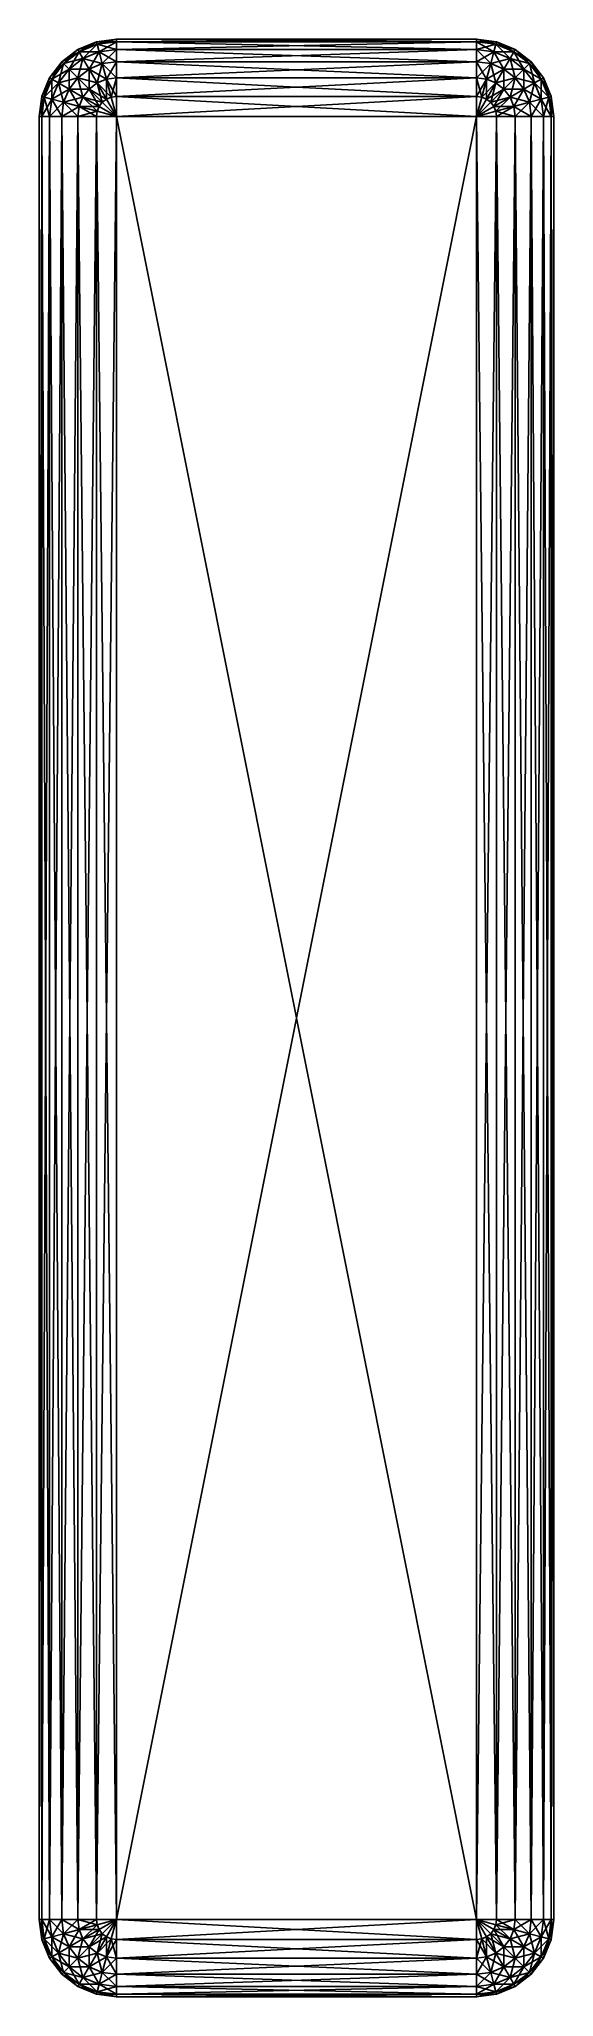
# Model space of a CAD drawing. Extents: x -0.4 to 0.4, y -1.52 to 1.52.
import ezdxf

# ---------------------------------------------------------------- set-up
doc = ezdxf.new("R2010")
doc.units = 0
doc.layers.add('ChafCaja01', color=31, linetype='CONTINUOUS')

msp = doc.modelspace()

# ---------------------------------------------------------------- meshes
at = {"layer": 'ChafCaja01', "color": 31}
mesh = msp.add_polyface(dxfattribs=at)
corners = [(-0.28, 1.431058, 0.795911), (-0.28, 1.46, 0.783923), (-0.295529, 1.457955, 0.783923), (-0.28, 1.484853, 0.764853), (-0.301962, 1.481961, 0.764853), (-0.322426, 1.473485, 0.764853), (-0.31, 1.451962, 0.783923), (0.28, 1.46, 0.783923), (-0.28, 1.503923, 0.74), (-0.306897, 1.500382, 0.74), (-0.331962, 1.49, 0.74), (0.28, 1.484853, 0.764853), (-0.28, 1.515911, 0.711058), (-0.31, 1.511961, 0.711058), (-0.337956, 1.500382, 0.711058), (0.28, 1.503923, 0.74), (-0.28, 1.52, 0.68), (-0.311058, 1.515911, 0.68), (-0.34, 1.503923, 0.68), (0.28, 1.515911, 0.711058), (-0.28, 1.52, 0.12), (-0.311058, 1.515911, 0.12), (0.28, 1.52, 0.68), (-0.28, 1.515911, 0.088942), (-0.31, 1.511961, 0.088942), (-0.337956, 1.500382, 0.088942), (0.28, 1.52, 0.12), (-0.28, 1.503923, 0.06), (-0.306897, 1.500382, 0.06), (-0.331962, 1.49, 0.06), (0.28, 1.515911, 0.088942), (-0.28, 1.484853, 0.035147), (-0.301962, 1.481961, 0.035147), (-0.322426, 1.473485, 0.035147), (0.28, 1.503923, 0.06), (-0.28, 1.46, 0.016077), (-0.295529, 1.457955, 0.016077), (-0.31, 1.451962, 0.016077), (-0.322426, 1.442426, 0.016077), (0.28, 1.484853, 0.035147), (-0.288038, 1.43, 0.004089), (0.28, 1.46, 0.016077), (-0.28, 1.431058, 0.004089)]
mesh.append_faces([[corners[k] for k in face] for face in [(1, 4, 2), (2, 5, 6), (7, 3, 1), (3, 9, 4), (4, 10, 5), (11, 8, 3), (8, 13, 9), (15, 12, 8), (12, 17, 13), (19, 16, 12), (16, 21, 17), (22, 20, 16), (20, 24, 21), (26, 23, 20), (23, 28, 24), (30, 27, 23), (27, 32, 28), (28, 33, 29), (34, 31, 27), (31, 36, 32), (32, 37, 33), (39, 35, 31), (35, 40, 36), (41, 42, 35)]], dxfattribs={"vtx0": -1})
mesh.append_faces([[corners[k] for k in face] for face in [(0, 1, 2), (1, 3, 4), (2, 4, 5), (3, 8, 9), (4, 9, 10), (8, 12, 13), (9, 13, 14), (12, 16, 17), (13, 17, 18), (16, 20, 21), (20, 23, 24), (21, 24, 25), (23, 27, 28), (24, 28, 29), (27, 31, 32), (28, 32, 33), (31, 35, 36), (32, 36, 37), (33, 37, 38)]], dxfattribs={"vtx2": -1})
mesh = msp.add_polyface(dxfattribs=at)
corners = [(0.288038, 1.43, 0.795911), (0.295529, 1.457955, 0.783923), (0.28, 1.46, 0.783923), (0.28, 1.431058, 0.795911), (-0.28, 1.46, 0.783923), (0.322426, 1.442426, 0.783923), (0.322426, 1.473485, 0.764853), (0.31, 1.451962, 0.783923), (0.301962, 1.481961, 0.764853), (0.28, 1.484853, 0.764853), (-0.28, 1.484853, 0.764853), (0.306897, 1.500382, 0.74), (0.28, 1.503923, 0.74), (-0.28, 1.503923, 0.74), (0.331962, 1.49, 0.74), (0.31, 1.511961, 0.711058), (0.28, 1.515911, 0.711058), (-0.28, 1.515911, 0.711058), (0.337956, 1.500382, 0.711058), (0.311058, 1.515911, 0.68), (0.28, 1.52, 0.68), (-0.28, 1.52, 0.68), (0.311058, 1.515911, 0.12), (0.28, 1.52, 0.12), (-0.28, 1.52, 0.12), (0.34, 1.503923, 0.12), (0.31, 1.511961, 0.088942), (0.28, 1.515911, 0.088942), (-0.28, 1.515911, 0.088942), (0.337956, 1.500382, 0.088942), (0.306897, 1.500382, 0.06), (0.28, 1.503923, 0.06), (-0.28, 1.503923, 0.06), (0.331962, 1.49, 0.06), (0.322426, 1.473485, 0.035147), (0.301962, 1.481961, 0.035147), (0.28, 1.484853, 0.035147), (-0.28, 1.484853, 0.035147), (0.31, 1.451962, 0.016077), (0.295529, 1.457955, 0.016077), (0.28, 1.46, 0.016077), (-0.28, 1.46, 0.016077), (0.288038, 1.43, 0.004089), (0.28, 1.431058, 0.004089)]
mesh.append_faces([[corners[k] for k in face] for face in [(5, 6, 7), (7, 8, 1), (1, 9, 2), (6, 11, 8), (8, 12, 9), (14, 15, 11), (11, 16, 12), (18, 19, 15), (15, 20, 16), (19, 23, 20), (25, 26, 22), (22, 27, 23), (29, 30, 26), (26, 31, 27), (33, 35, 30), (30, 36, 31), (34, 39, 35), (35, 40, 36), (38, 42, 39), (39, 43, 40)]], dxfattribs={"vtx0": -1})
mesh.append_faces([[corners[k] for k in face] for face in [(0, 1, 2), (3, 2, 4), (7, 6, 8), (1, 8, 9), (2, 9, 10), (8, 11, 12), (9, 12, 13), (11, 15, 16), (12, 16, 17), (15, 19, 20), (16, 20, 21), (19, 22, 23), (20, 23, 24), (22, 26, 27), (23, 27, 28), (26, 30, 31), (27, 31, 32), (33, 34, 35), (30, 35, 36), (31, 36, 37), (34, 38, 39), (35, 39, 40), (36, 40, 41)]], dxfattribs={"vtx2": -1})
mesh = msp.add_polyface(dxfattribs=at)
corners = [(-0.31, 1.451962, 0.783923), (-0.322426, 1.473485, 0.764853), (-0.34, 1.46, 0.764853), (-0.322426, 1.442426, 0.783923), (-0.353485, 1.442426, 0.764853), (-0.331962, 1.49, 0.74), (-0.353485, 1.473485, 0.74), (-0.37, 1.451962, 0.74), (-0.306897, 1.500382, 0.74), (-0.337956, 1.500382, 0.711058), (-0.361962, 1.481961, 0.711058), (-0.380382, 1.457955, 0.711058), (-0.391962, 1.43, 0.711058), (-0.31, 1.511961, 0.711058), (-0.34, 1.503923, 0.68), (-0.364853, 1.484853, 0.68), (-0.383923, 1.46, 0.68), (-0.395911, 1.431058, 0.68), (-0.311058, 1.515911, 0.68), (-0.311058, 1.515911, 0.12), (-0.34, 1.503923, 0.12), (-0.364853, 1.484853, 0.12), (-0.383923, 1.46, 0.12), (-0.395911, 1.431058, 0.12), (-0.337956, 1.500382, 0.088942), (-0.361962, 1.481961, 0.088942), (-0.380382, 1.457955, 0.088942), (-0.391962, 1.43, 0.088942), (-0.31, 1.511961, 0.088942), (-0.331962, 1.49, 0.06), (-0.353485, 1.473485, 0.06), (-0.37, 1.451962, 0.06), (-0.322426, 1.473485, 0.035147), (-0.34, 1.46, 0.035147), (-0.353485, 1.442426, 0.035147), (-0.322426, 1.442426, 0.016077)]
mesh.append_faces([[corners[k] for k in face] for face in [(0, 2, 3), (1, 6, 2), (2, 7, 4), (8, 9, 5), (5, 10, 6), (6, 11, 7), (13, 14, 9), (9, 15, 10), (10, 16, 11), (18, 20, 14), (14, 21, 15), (15, 22, 16), (19, 24, 20), (20, 25, 21), (21, 26, 22), (28, 29, 24), (24, 30, 25), (25, 31, 26), (29, 33, 30), (30, 34, 31), (32, 35, 33)]], dxfattribs={"vtx0": -1})
mesh.append_faces([[corners[k] for k in face] for face in [(0, 1, 2), (3, 2, 4), (1, 5, 6), (2, 6, 7), (5, 9, 10), (6, 10, 11), (7, 11, 12), (9, 14, 15), (10, 15, 16), (11, 16, 17), (18, 19, 20), (14, 20, 21), (15, 21, 22), (16, 22, 23), (20, 24, 25), (21, 25, 26), (22, 26, 27), (24, 29, 30), (25, 30, 31), (29, 32, 33), (30, 33, 34)]], dxfattribs={"vtx2": -1})
mesh = msp.add_polyface(dxfattribs=at)
corners = [(0.322426, 1.442426, 0.783923), (0.34, 1.46, 0.764853), (0.322426, 1.473485, 0.764853), (0.353485, 1.442426, 0.764853), (0.37, 1.451962, 0.74), (0.353485, 1.473485, 0.74), (0.331962, 1.49, 0.74), (0.306897, 1.500382, 0.74), (0.380382, 1.457955, 0.711058), (0.361962, 1.481961, 0.711058), (0.337956, 1.500382, 0.711058), (0.31, 1.511961, 0.711058), (0.391962, 1.43, 0.711058), (0.383923, 1.46, 0.68), (0.364853, 1.484853, 0.68), (0.34, 1.503923, 0.68), (0.311058, 1.515911, 0.68), (0.395911, 1.431058, 0.68), (0.383923, 1.46, 0.12), (0.364853, 1.484853, 0.12), (0.34, 1.503923, 0.12), (0.311058, 1.515911, 0.12), (0.395911, 1.431058, 0.12), (0.380382, 1.457955, 0.088942), (0.361962, 1.481961, 0.088942), (0.337956, 1.500382, 0.088942), (0.31, 1.511961, 0.088942), (0.391962, 1.43, 0.088942), (0.37, 1.451962, 0.06), (0.353485, 1.473485, 0.06), (0.331962, 1.49, 0.06), (0.306897, 1.500382, 0.06), (0.353485, 1.442426, 0.035147), (0.34, 1.46, 0.035147), (0.322426, 1.473485, 0.035147), (0.322426, 1.442426, 0.016077), (0.31, 1.451962, 0.016077)]
mesh.append_faces([[corners[k] for k in face] for face in [(3, 5, 1), (1, 6, 2), (4, 9, 5), (5, 10, 6), (12, 13, 8), (8, 14, 9), (9, 15, 10), (17, 18, 13), (13, 19, 14), (14, 20, 15), (15, 21, 16), (22, 23, 18), (18, 24, 19), (19, 25, 20), (27, 28, 23), (23, 29, 24), (24, 30, 25), (28, 33, 29), (29, 34, 30), (32, 35, 33), (33, 36, 34)]], dxfattribs={"vtx0": -1})
mesh.append_faces([[corners[k] for k in face] for face in [(0, 1, 2), (3, 4, 5), (1, 5, 6), (2, 6, 7), (4, 8, 9), (5, 9, 10), (6, 10, 11), (8, 13, 14), (9, 14, 15), (10, 15, 16), (13, 18, 19), (14, 19, 20), (15, 20, 21), (18, 23, 24), (19, 24, 25), (20, 25, 26), (23, 28, 29), (24, 29, 30), (25, 30, 31), (28, 32, 33), (29, 33, 34), (33, 35, 36)]], dxfattribs={"vtx2": -1})
mesh = msp.add_polyface(dxfattribs=at)
corners = [(-0.28, 1.4, 0.8), (-0.28, 1.431058, 0.795911), (-0.288038, 1.43, 0.795911), (-0.295529, 1.426897, 0.795911), (-0.295529, 1.457955, 0.783923), (-0.31, 1.451962, 0.783923), (-0.322426, 1.442426, 0.783923), (-0.301962, 1.421962, 0.795911), (-0.331962, 1.43, 0.783923), (-0.306897, 1.415529, 0.795911), (-0.337956, 1.415529, 0.783923), (0.28, 1.431058, 0.795911), (-0.28, 1.46, 0.783923), (-0.353485, 1.442426, 0.764853), (-0.361962, 1.421962, 0.764853), (-0.37, 1.451962, 0.74), (-0.380382, 1.426897, 0.74), (-0.391962, 1.43, 0.711058), (-0.395911, 1.4, 0.711058), (-0.380382, 1.457955, 0.711058), (-0.395911, 1.431058, 0.68), (-0.4, 1.4, 0.68), (-0.383923, 1.46, 0.68), (-0.395911, 1.431058, 0.12), (-0.4, 1.4, 0.12), (-0.383923, 1.46, 0.12), (-0.391962, 1.43, 0.088942), (-0.395911, 1.4, 0.088942), (-0.380382, 1.457955, 0.088942), (-0.37, 1.451962, 0.06), (-0.380382, 1.426897, 0.06), (-0.383923, 1.4, 0.06), (-0.353485, 1.442426, 0.035147), (-0.361962, 1.421962, 0.035147), (-0.34, 1.46, 0.035147), (-0.322426, 1.442426, 0.016077), (-0.331962, 1.43, 0.016077), (-0.337956, 1.415529, 0.016077), (-0.28, 1.46, 0.016077), (-0.28, 1.431058, 0.004089), (-0.288038, 1.43, 0.004089), (-0.295529, 1.457955, 0.016077), (-0.295529, 1.426897, 0.004089), (-0.31, 1.451962, 0.016077), (-0.301962, 1.421962, 0.004089), (-0.306897, 1.415529, 0.004089), (-0.31, 1.408038, 0.004089), (-0.28, 1.4)]
mesh.append_faces([[corners[k] for k in face] for face in [(1, 4, 2), (2, 5, 3), (3, 6, 7), (7, 8, 9), (11, 12, 1), (6, 13, 8), (8, 14, 10), (13, 16, 14), (15, 17, 16), (19, 20, 17), (22, 23, 20), (25, 26, 23), (28, 30, 26), (29, 33, 30), (34, 36, 32), (32, 37, 33), (41, 42, 43), (43, 44, 35), (35, 45, 36), (36, 46, 37), (39, 47, 40), (40, 47, 42)]], dxfattribs={"vtx0": -1})
mesh.append_faces([[corners[k] for k in face] for face in [(0, 1, 2), (0, 2, 3), (2, 4, 5), (3, 5, 6), (7, 6, 8), (9, 8, 10), (8, 13, 14), (13, 15, 16), (16, 17, 18), (17, 20, 21), (20, 23, 24), (23, 26, 27), (28, 29, 30), (26, 30, 31), (29, 32, 33), (34, 35, 36), (32, 36, 37), (38, 39, 40), (41, 40, 42), (43, 42, 44), (35, 44, 45)]], dxfattribs={"vtx2": -1})
mesh = msp.add_polyface(dxfattribs=at)
corners = [(0.28, 1.4, 0.8), (0.295529, 1.426897, 0.795911), (0.288038, 1.43, 0.795911), (0.28, 1.431058, 0.795911), (-0.28, 1.431058, 0.795911), (0.306897, 1.415529, 0.795911), (0.331962, 1.43, 0.783923), (0.322426, 1.442426, 0.783923), (0.301962, 1.421962, 0.795911), (0.31, 1.451962, 0.783923), (0.295529, 1.457955, 0.783923), (0.28, 1.46, 0.783923), (0.337956, 1.415529, 0.783923), (0.361962, 1.421962, 0.764853), (0.353485, 1.442426, 0.764853), (0.34, 1.46, 0.764853), (0.380382, 1.426897, 0.74), (0.37, 1.451962, 0.74), (0.383923, 1.4, 0.74), (0.391962, 1.43, 0.711058), (0.380382, 1.457955, 0.711058), (0.395911, 1.4, 0.711058), (0.395911, 1.431058, 0.68), (0.383923, 1.46, 0.68), (0.4, 1.4, 0.68), (0.395911, 1.431058, 0.12), (0.383923, 1.46, 0.12), (0.4, 1.4, 0.12), (0.391962, 1.43, 0.088942), (0.380382, 1.457955, 0.088942), (0.395911, 1.4, 0.088942), (0.380382, 1.426897, 0.06), (0.37, 1.451962, 0.06), (0.361962, 1.421962, 0.035147), (0.353485, 1.442426, 0.035147), (0.337956, 1.415529, 0.016077), (0.331962, 1.43, 0.016077), (0.322426, 1.442426, 0.016077), (0.306897, 1.415529, 0.004089), (0.301962, 1.421962, 0.004089), (0.295529, 1.426897, 0.004089), (0.31, 1.451962, 0.016077), (0.288038, 1.43, 0.004089), (0.295529, 1.457955, 0.016077), (0.28, 1.431058, 0.004089), (0.28, 1.46, 0.016077), (-0.28, 1.431058, 0.004089), (0.28, 1.4), (-0.28, 1.4)]
mesh.append_faces([[corners[k] for k in face] for face in [(5, 7, 8), (8, 9, 1), (1, 10, 2), (2, 11, 3), (12, 14, 6), (6, 15, 7), (13, 17, 14), (18, 19, 16), (16, 20, 17), (21, 22, 19), (24, 25, 22), (27, 28, 25), (30, 31, 28), (31, 34, 32), (33, 36, 34), (35, 38, 36), (36, 39, 37), (37, 40, 41), (40, 47, 42), (42, 47, 44), (44, 48, 46)]], dxfattribs={"vtx0": -1})
mesh.append_faces([[corners[k] for k in face] for face in [(0, 1, 2), (0, 2, 3), (0, 3, 4), (5, 6, 7), (8, 7, 9), (1, 9, 10), (12, 13, 14), (6, 14, 15), (13, 16, 17), (16, 19, 20), (19, 22, 23), (22, 25, 26), (25, 28, 29), (28, 31, 32), (31, 33, 34), (33, 35, 36), (34, 36, 37), (36, 38, 39), (37, 39, 40), (41, 40, 42), (43, 42, 44), (45, 44, 46)]], dxfattribs={"vtx2": -1})
mesh = msp.add_polyface(dxfattribs=at)
corners = [(-0.28, 1.4, 0.8), (-0.295529, 1.426897, 0.795911), (-0.301962, 1.421962, 0.795911), (-0.306897, 1.415529, 0.795911), (-0.31, 1.408038, 0.795911), (0.28, 1.4, 0.8), (0.31, 1.408038, 0.795911), (0.306897, 1.415529, 0.795911), (0.301962, 1.421962, 0.795911), (0.295529, 1.426897, 0.795911), (-0.28, 1.431058, 0.795911), (-0.337956, 1.415529, 0.783923), (-0.34, 1.4, 0.783923), (0.311058, 1.4, 0.795911), (0.337956, 1.415529, 0.783923), (0.331962, 1.43, 0.783923), (-0.361962, 1.421962, 0.764853), (-0.364853, 1.4, 0.764853), (0.34, 1.4, 0.783923), (0.361962, 1.421962, 0.764853), (-0.380382, 1.426897, 0.74), (-0.383923, 1.4, 0.74), (0.364853, 1.4, 0.764853), (0.383923, 1.4, 0.74), (0.380382, 1.426897, 0.74), (-0.395911, 1.4, 0.711058), (0.395911, 1.4, 0.711058), (0.391962, 1.43, 0.711058), (-0.391962, 1.43, 0.711058), (-0.4, 1.4, 0.68), (0.4, 1.4, 0.68), (0.395911, 1.431058, 0.68), (-0.395911, 1.431058, 0.68), (-0.4, 1.4, 0.12), (0.4, 1.4, 0.12), (0.395911, 1.431058, 0.12), (-0.395911, 1.431058, 0.12), (-0.395911, 1.4, 0.088942), (0.395911, 1.4, 0.088942), (0.391962, 1.43, 0.088942), (-0.391962, 1.43, 0.088942), (-0.383923, 1.4, 0.06), (0.383923, 1.4, 0.06), (0.380382, 1.426897, 0.06), (-0.380382, 1.426897, 0.06), (-0.361962, 1.421962, 0.035147), (-0.364853, 1.4, 0.035147), (0.361962, 1.421962, 0.035147), (-0.337956, 1.415529, 0.016077), (-0.34, 1.4, 0.016077), (0.364853, 1.4, 0.035147), (0.337956, 1.415529, 0.016077), (-0.331962, 1.43, 0.016077), (-0.306897, 1.415529, 0.004089), (-0.31, 1.408038, 0.004089), (-0.311058, 1.4, 0.004089), (0.34, 1.4, 0.016077), (0.31, 1.408038, 0.004089), (0.306897, 1.415529, 0.004089), (-0.295529, 1.426897, 0.004089), (-0.28, 1.4), (-0.301962, 1.421962, 0.004089), (0.28, 1.4), (0.301962, 1.421962, 0.004089), (0.295529, 1.426897, 0.004089), (0.28, 1.431058, 0.004089)]
mesh.append_faces([[corners[k] for k in face] for face in [(5, 10, 0), (3, 11, 4), (13, 14, 6), (6, 15, 7), (18, 19, 14), (22, 24, 19), (20, 25, 21), (28, 29, 25), (32, 33, 29), (36, 37, 33), (40, 41, 37), (44, 46, 41), (42, 47, 43), (50, 51, 47), (56, 57, 51), (59, 60, 61), (61, 60, 53), (53, 60, 54), (57, 62, 58), (58, 62, 63), (63, 62, 64)]], dxfattribs={"vtx0": -1})
mesh.append_faces([[corners[k] for k in face] for face in [(0, 1, 2), (0, 2, 3), (0, 3, 4), (5, 6, 7), (5, 7, 8), (5, 8, 9), (4, 11, 12), (6, 14, 15), (11, 16, 17), (16, 20, 21), (22, 23, 24), (23, 26, 27), (26, 30, 31), (30, 34, 35), (34, 38, 39), (38, 42, 43), (44, 45, 46), (45, 48, 49), (52, 53, 54), (48, 54, 55), (51, 57, 58), (65, 62, 60)]], dxfattribs={"vtx2": -1})
mesh = msp.add_polyface(dxfattribs=at)
corners = [(-0.28, 1.4, 0.8), (0.28, -1.4, 0.8), (0.28, 1.4, 0.8), (-0.31, 1.408038, 0.795911), (-0.311058, 1.4, 0.795911), (-0.311058, -1.4, 0.795911), (0.311058, 1.4, 0.795911), (0.31, 1.408038, 0.795911), (-0.34, 1.4, 0.783923), (-0.34, -1.4, 0.783923), (0.311058, -1.4, 0.795911), (0.34, 1.4, 0.783923), (0.337956, 1.415529, 0.783923), (-0.337956, 1.415529, 0.783923), (-0.364853, 1.4, 0.764853), (-0.364853, -1.4, 0.764853), (0.34, -1.4, 0.783923), (0.364853, 1.4, 0.764853), (0.361962, 1.421962, 0.764853), (-0.361962, 1.421962, 0.764853), (-0.383923, 1.4, 0.74), (-0.383923, -1.4, 0.74), (0.364853, -1.4, 0.764853), (0.383923, 1.4, 0.74), (-0.395911, 1.4, 0.711058), (-0.395911, -1.4, 0.711058), (0.383923, -1.4, 0.74), (0.395911, 1.4, 0.711058), (-0.4, 1.4, 0.68), (-0.4, -1.4, 0.68), (0.395911, -1.4, 0.711058), (0.4, 1.4, 0.68), (-0.4, 1.4, 0.12), (-0.4, -1.4, 0.12), (0.4, -1.4, 0.68), (0.4, 1.4, 0.12), (-0.395911, 1.4, 0.088942), (-0.395911, -1.4, 0.088942), (0.4, -1.4, 0.12), (0.395911, 1.4, 0.088942), (-0.383923, 1.4, 0.06), (-0.383923, -1.4, 0.06), (0.395911, -1.4, 0.088942), (0.383923, 1.4, 0.06), (-0.364853, 1.4, 0.035147), (-0.364853, -1.4, 0.035147), (0.383923, -1.4, 0.06), (0.364853, 1.4, 0.035147), (0.361962, 1.421962, 0.035147), (-0.361962, 1.421962, 0.035147), (-0.34, 1.4, 0.016077), (-0.34, -1.4, 0.016077), (0.364853, -1.4, 0.035147), (0.34, 1.4, 0.016077), (0.337956, 1.415529, 0.016077), (-0.337956, 1.415529, 0.016077), (-0.311058, 1.4, 0.004089), (-0.311058, -1.4, 0.004089), (0.34, -1.4, 0.016077), (0.311058, 1.4, 0.004089), (0.31, 1.408038, 0.004089), (-0.31, 1.408038, 0.004089), (-0.28, 1.4), (-0.28, -1.4), (0.311058, -1.4, 0.004089), (0.28, 1.4)]
mesh.append_faces([[corners[k] for k in face] for face in [(0, 1, 2), (1, 6, 2), (3, 8, 4), (10, 11, 6), (13, 14, 8), (16, 17, 11), (19, 20, 14), (22, 23, 17), (26, 27, 23), (30, 31, 27), (34, 35, 31), (38, 39, 35), (42, 43, 39), (46, 47, 43), (49, 50, 44), (52, 53, 47), (55, 56, 50), (58, 59, 53), (61, 62, 56), (64, 65, 59), (59, 65, 60), (65, 63, 62)]], dxfattribs={"vtx0": -1})
mesh.append_faces([[corners[k] for k in face] for face in [(0, 3, 4), (0, 4, 5), (2, 6, 7), (4, 8, 9), (6, 11, 12), (8, 14, 15), (11, 17, 18), (14, 20, 21), (20, 24, 25), (24, 28, 29), (28, 32, 33), (32, 36, 37), (36, 40, 41), (40, 44, 45), (43, 47, 48), (44, 50, 51), (47, 53, 54), (50, 56, 57), (53, 59, 60), (56, 62, 63)]], dxfattribs={"vtx2": -1})
mesh = msp.add_polyface(dxfattribs=at)
corners = [(-0.28, 1.4, 0.8), (-0.28, -1.4, 0.8), (0.28, -1.4, 0.8), (-0.311058, -1.4, 0.795911), (-0.31, -1.408038, 0.795911), (0.31, -1.408038, 0.795911), (0.311058, -1.4, 0.795911), (0.311058, 1.4, 0.795911), (-0.311058, 1.4, 0.795911), (-0.34, -1.4, 0.783923), (-0.337956, -1.415529, 0.783923), (0.34, -1.4, 0.783923), (0.34, 1.4, 0.783923), (-0.34, 1.4, 0.783923), (-0.364853, -1.4, 0.764853), (-0.361962, -1.421962, 0.764853), (0.337956, -1.415529, 0.783923), (0.364853, -1.4, 0.764853), (0.364853, 1.4, 0.764853), (-0.364853, 1.4, 0.764853), (-0.383923, -1.4, 0.74), (0.361962, -1.421962, 0.764853), (0.383923, -1.4, 0.74), (0.383923, 1.4, 0.74), (-0.383923, 1.4, 0.74), (-0.395911, -1.4, 0.711058), (0.395911, -1.4, 0.711058), (0.395911, 1.4, 0.711058), (-0.395911, 1.4, 0.711058), (-0.4, -1.4, 0.68), (0.4, -1.4, 0.68), (0.4, 1.4, 0.68), (-0.4, 1.4, 0.68), (-0.4, -1.4, 0.12), (0.4, -1.4, 0.12), (0.4, 1.4, 0.12), (-0.4, 1.4, 0.12), (-0.395911, -1.4, 0.088942), (0.395911, -1.4, 0.088942), (0.395911, 1.4, 0.088942), (-0.395911, 1.4, 0.088942), (-0.383923, -1.4, 0.06), (0.383923, -1.4, 0.06), (0.383923, 1.4, 0.06), (-0.383923, 1.4, 0.06), (-0.364853, -1.4, 0.035147), (-0.361962, -1.421962, 0.035147), (0.364853, -1.4, 0.035147), (0.364853, 1.4, 0.035147), (-0.364853, 1.4, 0.035147), (-0.34, -1.4, 0.016077), (-0.337956, -1.415529, 0.016077), (0.361962, -1.421962, 0.035147), (0.34, -1.4, 0.016077), (0.34, 1.4, 0.016077), (-0.34, 1.4, 0.016077), (-0.311058, -1.4, 0.004089), (-0.31, -1.408038, 0.004089), (0.337956, -1.415529, 0.016077), (0.311058, -1.4, 0.004089), (0.311058, 1.4, 0.004089), (-0.311058, 1.4, 0.004089), (-0.28, -1.4), (0.306897, -1.415529, 0.004089), (0.28, -1.4), (0.31, -1.408038, 0.004089), (0.28, 1.4)]
mesh.append_faces([[corners[k] for k in face] for face in [(0, 3, 1), (8, 9, 3), (5, 11, 6), (13, 14, 9), (16, 17, 11), (19, 20, 14), (21, 22, 17), (24, 25, 20), (28, 29, 25), (32, 33, 29), (36, 37, 33), (40, 41, 37), (44, 45, 41), (49, 50, 45), (52, 53, 47), (55, 56, 50), (58, 59, 53), (61, 62, 56), (56, 62, 57), (63, 64, 65), (65, 64, 59)]], dxfattribs={"vtx0": -1})
mesh.append_faces([[corners[k] for k in face] for face in [(0, 1, 2), (1, 3, 4), (2, 5, 6), (2, 6, 7), (3, 9, 10), (6, 11, 12), (9, 14, 15), (11, 17, 18), (17, 22, 23), (22, 26, 27), (26, 30, 31), (30, 34, 35), (34, 38, 39), (38, 42, 43), (41, 45, 46), (42, 47, 48), (45, 50, 51), (47, 53, 54), (50, 56, 57), (53, 59, 60), (59, 64, 66), (66, 64, 62)]], dxfattribs={"vtx2": -1})
mesh = msp.add_polyface(dxfattribs=at)
corners = [(-0.28, -1.4, 0.8), (-0.295529, -1.426897, 0.795911), (-0.288038, -1.43, 0.795911), (-0.28, -1.431058, 0.795911), (0.28, -1.431058, 0.795911), (-0.306897, -1.415529, 0.795911), (-0.331962, -1.43, 0.783923), (-0.322426, -1.442426, 0.783923), (-0.301962, -1.421962, 0.795911), (-0.31, -1.451962, 0.783923), (-0.295529, -1.457955, 0.783923), (-0.28, -1.46, 0.783923), (-0.337956, -1.415529, 0.783923), (-0.361962, -1.421962, 0.764853), (-0.353485, -1.442426, 0.764853), (-0.34, -1.46, 0.764853), (-0.380382, -1.426897, 0.74), (-0.37, -1.451962, 0.74), (-0.383923, -1.4, 0.74), (-0.391962, -1.43, 0.711058), (-0.380382, -1.457955, 0.711058), (-0.395911, -1.4, 0.711058), (-0.395911, -1.431058, 0.68), (-0.383923, -1.46, 0.68), (-0.4, -1.4, 0.68), (-0.395911, -1.431058, 0.12), (-0.383923, -1.46, 0.12), (-0.4, -1.4, 0.12), (-0.391962, -1.43, 0.088942), (-0.380382, -1.457955, 0.088942), (-0.395911, -1.4, 0.088942), (-0.380382, -1.426897, 0.06), (-0.37, -1.451962, 0.06), (-0.361962, -1.421962, 0.035147), (-0.353485, -1.442426, 0.035147), (-0.337956, -1.415529, 0.016077), (-0.331962, -1.43, 0.016077), (-0.322426, -1.442426, 0.016077), (-0.306897, -1.415529, 0.004089), (-0.301962, -1.421962, 0.004089), (-0.295529, -1.426897, 0.004089), (-0.31, -1.451962, 0.016077), (-0.288038, -1.43, 0.004089), (-0.295529, -1.457955, 0.016077), (-0.28, -1.431058, 0.004089), (-0.28, -1.4)]
mesh.append_faces([[corners[k] for k in face] for face in [(5, 7, 8), (8, 9, 1), (1, 10, 2), (2, 11, 3), (12, 14, 6), (6, 15, 7), (13, 17, 14), (18, 19, 16), (16, 20, 17), (21, 22, 19), (24, 25, 22), (27, 28, 25), (30, 31, 28), (31, 34, 32), (33, 36, 34), (35, 38, 36), (36, 39, 37), (37, 40, 41), (41, 42, 43), (40, 45, 42), (42, 45, 44)]], dxfattribs={"vtx0": -1})
mesh.append_faces([[corners[k] for k in face] for face in [(0, 1, 2), (0, 2, 3), (0, 3, 4), (5, 6, 7), (8, 7, 9), (1, 9, 10), (12, 13, 14), (6, 14, 15), (13, 16, 17), (16, 19, 20), (19, 22, 23), (22, 25, 26), (25, 28, 29), (28, 31, 32), (31, 33, 34), (33, 35, 36), (34, 36, 37), (36, 38, 39), (37, 39, 40), (41, 40, 42), (43, 42, 44)]], dxfattribs={"vtx2": -1})
mesh = msp.add_polyface(dxfattribs=at)
corners = [(-0.28, -1.4, 0.8), (-0.31, -1.408038, 0.795911), (-0.306897, -1.415529, 0.795911), (-0.301962, -1.421962, 0.795911), (-0.295529, -1.426897, 0.795911), (0.28, -1.431058, 0.795911), (0.28, -1.4, 0.8), (0.295529, -1.426897, 0.795911), (0.301962, -1.421962, 0.795911), (0.306897, -1.415529, 0.795911), (0.31, -1.408038, 0.795911), (-0.311058, -1.4, 0.795911), (-0.337956, -1.415529, 0.783923), (-0.331962, -1.43, 0.783923), (0.337956, -1.415529, 0.783923), (0.34, -1.4, 0.783923), (-0.34, -1.4, 0.783923), (-0.361962, -1.421962, 0.764853), (0.361962, -1.421962, 0.764853), (0.364853, -1.4, 0.764853), (-0.364853, -1.4, 0.764853), (-0.383923, -1.4, 0.74), (-0.380382, -1.426897, 0.74), (0.380382, -1.426897, 0.74), (0.383923, -1.4, 0.74), (-0.395911, -1.4, 0.711058), (-0.391962, -1.43, 0.711058), (0.395911, -1.4, 0.711058), (-0.4, -1.4, 0.68), (-0.395911, -1.431058, 0.68), (0.391962, -1.43, 0.711058), (0.4, -1.4, 0.68), (-0.4, -1.4, 0.12), (-0.395911, -1.431058, 0.12), (0.395911, -1.431058, 0.68), (0.4, -1.4, 0.12), (-0.395911, -1.4, 0.088942), (-0.391962, -1.43, 0.088942), (0.395911, -1.431058, 0.12), (0.395911, -1.4, 0.088942), (-0.383923, -1.4, 0.06), (-0.380382, -1.426897, 0.06), (0.391962, -1.43, 0.088942), (0.383923, -1.4, 0.06), (-0.361962, -1.421962, 0.035147), (0.380382, -1.426897, 0.06), (0.361962, -1.421962, 0.035147), (0.364853, -1.4, 0.035147), (-0.364853, -1.4, 0.035147), (-0.337956, -1.415529, 0.016077), (0.337956, -1.415529, 0.016077), (0.34, -1.4, 0.016077), (-0.34, -1.4, 0.016077), (-0.31, -1.408038, 0.004089), (-0.306897, -1.415529, 0.004089), (0.331962, -1.43, 0.016077), (0.306897, -1.415529, 0.004089), (0.31, -1.408038, 0.004089), (0.311058, -1.4, 0.004089), (-0.28, -1.4), (-0.301962, -1.421962, 0.004089), (-0.295529, -1.426897, 0.004089), (-0.28, -1.431058, 0.004089), (0.28, -1.4), (0.295529, -1.426897, 0.004089), (0.301962, -1.421962, 0.004089)]
mesh.append_faces([[corners[k] for k in face] for face in [(0, 5, 6), (11, 12, 1), (1, 13, 2), (9, 14, 10), (16, 17, 12), (20, 22, 17), (23, 27, 24), (30, 31, 27), (34, 35, 31), (38, 39, 35), (42, 43, 39), (40, 44, 41), (45, 47, 43), (48, 49, 44), (52, 53, 49), (55, 57, 50), (53, 59, 54), (54, 59, 60), (60, 59, 61), (64, 63, 65), (65, 63, 56)]], dxfattribs={"vtx0": -1})
mesh.append_faces([[corners[k] for k in face] for face in [(0, 1, 2), (0, 2, 3), (0, 3, 4), (6, 7, 8), (6, 8, 9), (6, 9, 10), (1, 12, 13), (10, 14, 15), (14, 18, 19), (20, 21, 22), (18, 23, 24), (21, 25, 26), (25, 28, 29), (28, 32, 33), (32, 36, 37), (36, 40, 41), (45, 46, 47), (46, 50, 51), (49, 53, 54), (55, 56, 57), (50, 57, 58), (62, 59, 63)]], dxfattribs={"vtx2": -1})
mesh = msp.add_polyface(dxfattribs=at)
corners = [(0.28, -1.4, 0.8), (0.28, -1.431058, 0.795911), (0.288038, -1.43, 0.795911), (0.295529, -1.426897, 0.795911), (-0.28, -1.431058, 0.795911), (0.28, -1.46, 0.783923), (0.295529, -1.457955, 0.783923), (0.31, -1.451962, 0.783923), (0.322426, -1.442426, 0.783923), (0.301962, -1.421962, 0.795911), (0.331962, -1.43, 0.783923), (0.306897, -1.415529, 0.795911), (0.337956, -1.415529, 0.783923), (0.353485, -1.442426, 0.764853), (0.361962, -1.421962, 0.764853), (0.37, -1.451962, 0.74), (0.380382, -1.426897, 0.74), (0.391962, -1.43, 0.711058), (0.395911, -1.4, 0.711058), (0.380382, -1.457955, 0.711058), (0.395911, -1.431058, 0.68), (0.4, -1.4, 0.68), (0.383923, -1.46, 0.68), (0.395911, -1.431058, 0.12), (0.4, -1.4, 0.12), (0.383923, -1.46, 0.12), (0.391962, -1.43, 0.088942), (0.395911, -1.4, 0.088942), (0.380382, -1.457955, 0.088942), (0.37, -1.451962, 0.06), (0.380382, -1.426897, 0.06), (0.383923, -1.4, 0.06), (0.353485, -1.442426, 0.035147), (0.361962, -1.421962, 0.035147), (0.34, -1.46, 0.035147), (0.322426, -1.442426, 0.016077), (0.331962, -1.43, 0.016077), (0.337956, -1.415529, 0.016077), (-0.28, -1.46, 0.016077), (-0.28, -1.431058, 0.004089), (0.28, -1.431058, 0.004089), (0.28, -1.46, 0.016077), (0.288038, -1.43, 0.004089), (0.295529, -1.457955, 0.016077), (0.295529, -1.426897, 0.004089), (0.31, -1.451962, 0.016077), (0.301962, -1.421962, 0.004089), (0.306897, -1.415529, 0.004089), (0.28, -1.4)]
mesh.append_faces([[corners[k] for k in face] for face in [(4, 5, 1), (1, 6, 2), (2, 7, 3), (3, 8, 9), (9, 10, 11), (8, 13, 10), (10, 14, 12), (13, 16, 14), (15, 17, 16), (19, 20, 17), (22, 23, 20), (25, 26, 23), (28, 30, 26), (29, 33, 30), (34, 36, 32), (32, 37, 33), (43, 44, 45), (45, 46, 35), (35, 47, 36), (39, 48, 40), (40, 48, 42), (42, 48, 44)]], dxfattribs={"vtx0": -1})
mesh.append_faces([[corners[k] for k in face] for face in [(0, 1, 2), (0, 2, 3), (3, 7, 8), (9, 8, 10), (11, 10, 12), (10, 13, 14), (13, 15, 16), (16, 17, 18), (17, 20, 21), (20, 23, 24), (23, 26, 27), (28, 29, 30), (26, 30, 31), (29, 32, 33), (34, 35, 36), (32, 36, 37), (38, 39, 40), (41, 40, 42), (43, 42, 44), (45, 44, 46), (35, 46, 47)]], dxfattribs={"vtx2": -1})
mesh = msp.add_polyface(dxfattribs=at)
corners = [(-0.322426, -1.442426, 0.783923), (-0.34, -1.46, 0.764853), (-0.322426, -1.473485, 0.764853), (-0.353485, -1.442426, 0.764853), (-0.37, -1.451962, 0.74), (-0.353485, -1.473485, 0.74), (-0.331962, -1.49, 0.74), (-0.380382, -1.457955, 0.711058), (-0.361962, -1.481961, 0.711058), (-0.337956, -1.500382, 0.711058), (-0.31, -1.511961, 0.711058), (-0.391962, -1.43, 0.711058), (-0.383923, -1.46, 0.68), (-0.364853, -1.484853, 0.68), (-0.34, -1.503923, 0.68), (-0.311058, -1.515911, 0.68), (-0.395911, -1.431058, 0.68), (-0.383923, -1.46, 0.12), (-0.364853, -1.484853, 0.12), (-0.34, -1.503923, 0.12), (-0.311058, -1.515911, 0.12), (-0.395911, -1.431058, 0.12), (-0.380382, -1.457955, 0.088942), (-0.361962, -1.481961, 0.088942), (-0.337956, -1.500382, 0.088942), (-0.31, -1.511961, 0.088942), (-0.391962, -1.43, 0.088942), (-0.37, -1.451962, 0.06), (-0.353485, -1.473485, 0.06), (-0.331962, -1.49, 0.06), (-0.306897, -1.500382, 0.06), (-0.353485, -1.442426, 0.035147), (-0.34, -1.46, 0.035147), (-0.322426, -1.473485, 0.035147), (-0.322426, -1.442426, 0.016077), (-0.31, -1.451962, 0.016077)]
mesh.append_faces([[corners[k] for k in face] for face in [(3, 5, 1), (1, 6, 2), (4, 8, 5), (5, 9, 6), (11, 12, 7), (7, 13, 8), (8, 14, 9), (16, 17, 12), (12, 18, 13), (13, 19, 14), (14, 20, 15), (21, 22, 17), (17, 23, 18), (18, 24, 19), (26, 27, 22), (22, 28, 23), (23, 29, 24), (27, 32, 28), (28, 33, 29), (31, 34, 32), (32, 35, 33)]], dxfattribs={"vtx0": -1})
mesh.append_faces([[corners[k] for k in face] for face in [(0, 1, 2), (3, 4, 5), (1, 5, 6), (4, 7, 8), (5, 8, 9), (6, 9, 10), (7, 12, 13), (8, 13, 14), (9, 14, 15), (12, 17, 18), (13, 18, 19), (14, 19, 20), (17, 22, 23), (18, 23, 24), (19, 24, 25), (22, 27, 28), (23, 28, 29), (24, 29, 30), (27, 31, 32), (28, 32, 33), (32, 34, 35)]], dxfattribs={"vtx2": -1})
mesh = msp.add_polyface(dxfattribs=at)
corners = [(-0.288038, -1.43, 0.795911), (-0.295529, -1.457955, 0.783923), (-0.28, -1.46, 0.783923), (-0.28, -1.431058, 0.795911), (0.28, -1.46, 0.783923), (-0.322426, -1.442426, 0.783923), (-0.322426, -1.473485, 0.764853), (-0.31, -1.451962, 0.783923), (-0.301962, -1.481961, 0.764853), (-0.28, -1.484853, 0.764853), (0.28, -1.484853, 0.764853), (-0.331962, -1.49, 0.74), (-0.306897, -1.500382, 0.74), (-0.28, -1.503923, 0.74), (0.28, -1.503923, 0.74), (-0.31, -1.511961, 0.711058), (-0.28, -1.515911, 0.711058), (0.28, -1.515911, 0.711058), (-0.337956, -1.500382, 0.711058), (-0.311058, -1.515911, 0.68), (-0.28, -1.52, 0.68), (0.28, -1.52, 0.68), (-0.311058, -1.515911, 0.12), (-0.28, -1.52, 0.12), (0.28, -1.52, 0.12), (-0.34, -1.503923, 0.12), (-0.31, -1.511961, 0.088942), (-0.28, -1.515911, 0.088942), (0.28, -1.515911, 0.088942), (-0.337956, -1.500382, 0.088942), (-0.306897, -1.500382, 0.06), (-0.28, -1.503923, 0.06), (0.28, -1.503923, 0.06), (-0.331962, -1.49, 0.06), (-0.322426, -1.473485, 0.035147), (-0.301962, -1.481961, 0.035147), (-0.28, -1.484853, 0.035147), (0.28, -1.484853, 0.035147), (-0.31, -1.451962, 0.016077), (-0.295529, -1.457955, 0.016077), (-0.28, -1.46, 0.016077), (0.28, -1.46, 0.016077), (-0.28, -1.431058, 0.004089)]
mesh.append_faces([[corners[k] for k in face] for face in [(5, 6, 7), (7, 8, 1), (1, 9, 2), (6, 12, 8), (8, 13, 9), (11, 15, 12), (12, 16, 13), (18, 19, 15), (15, 20, 16), (19, 23, 20), (25, 26, 22), (22, 27, 23), (29, 30, 26), (26, 31, 27), (33, 35, 30), (30, 36, 31), (34, 39, 35), (35, 40, 36), (39, 42, 40)]], dxfattribs={"vtx0": -1})
mesh.append_faces([[corners[k] for k in face] for face in [(0, 1, 2), (3, 2, 4), (7, 6, 8), (1, 8, 9), (2, 9, 10), (6, 11, 12), (8, 12, 13), (9, 13, 14), (12, 15, 16), (13, 16, 17), (15, 19, 20), (16, 20, 21), (19, 22, 23), (20, 23, 24), (22, 26, 27), (23, 27, 28), (26, 30, 31), (27, 31, 32), (33, 34, 35), (30, 35, 36), (31, 36, 37), (34, 38, 39), (35, 39, 40), (36, 40, 41)]], dxfattribs={"vtx2": -1})
mesh = msp.add_polyface(dxfattribs=at)
corners = [(0.28, -1.431058, 0.795911), (0.28, -1.46, 0.783923), (0.295529, -1.457955, 0.783923), (0.288038, -1.43, 0.795911), (0.31, -1.451962, 0.783923), (-0.28, -1.46, 0.783923), (0.28, -1.484853, 0.764853), (0.301962, -1.481961, 0.764853), (0.322426, -1.473485, 0.764853), (-0.28, -1.484853, 0.764853), (0.28, -1.503923, 0.74), (0.306897, -1.500382, 0.74), (0.331962, -1.49, 0.74), (-0.28, -1.503923, 0.74), (0.28, -1.515911, 0.711058), (0.31, -1.511961, 0.711058), (0.337956, -1.500382, 0.711058), (-0.28, -1.515911, 0.711058), (0.28, -1.52, 0.68), (0.311058, -1.515911, 0.68), (0.34, -1.503923, 0.68), (-0.28, -1.52, 0.68), (0.28, -1.52, 0.12), (0.311058, -1.515911, 0.12), (-0.28, -1.52, 0.12), (0.28, -1.515911, 0.088942), (0.31, -1.511961, 0.088942), (0.337956, -1.500382, 0.088942), (-0.28, -1.515911, 0.088942), (0.28, -1.503923, 0.06), (0.306897, -1.500382, 0.06), (0.331962, -1.49, 0.06), (-0.28, -1.503923, 0.06), (0.28, -1.484853, 0.035147), (0.301962, -1.481961, 0.035147), (0.322426, -1.473485, 0.035147), (-0.28, -1.484853, 0.035147), (0.28, -1.46, 0.016077), (0.295529, -1.457955, 0.016077), (0.31, -1.451962, 0.016077), (0.322426, -1.442426, 0.016077), (-0.28, -1.46, 0.016077), (0.28, -1.431058, 0.004089), (0.288038, -1.43, 0.004089)]
mesh.append_faces([[corners[k] for k in face] for face in [(5, 6, 1), (1, 7, 2), (2, 8, 4), (9, 10, 6), (6, 11, 7), (7, 12, 8), (13, 14, 10), (10, 15, 11), (17, 18, 14), (14, 19, 15), (21, 22, 18), (18, 23, 19), (24, 25, 22), (22, 26, 23), (28, 29, 25), (25, 30, 26), (32, 33, 29), (29, 34, 30), (36, 37, 33), (33, 38, 34), (34, 39, 35), (41, 42, 37), (37, 43, 38)]], dxfattribs={"vtx0": -1})
mesh.append_faces([[corners[k] for k in face] for face in [(0, 1, 2), (3, 2, 4), (1, 6, 7), (2, 7, 8), (6, 10, 11), (7, 11, 12), (10, 14, 15), (11, 15, 16), (14, 18, 19), (15, 19, 20), (18, 22, 23), (22, 25, 26), (23, 26, 27), (25, 29, 30), (26, 30, 31), (29, 33, 34), (30, 34, 35), (33, 37, 38), (34, 38, 39), (35, 39, 40)]], dxfattribs={"vtx2": -1})
mesh = msp.add_polyface(dxfattribs=at)
corners = [(0.31, -1.451962, 0.783923), (0.322426, -1.473485, 0.764853), (0.34, -1.46, 0.764853), (0.322426, -1.442426, 0.783923), (0.353485, -1.442426, 0.764853), (0.331962, -1.49, 0.74), (0.353485, -1.473485, 0.74), (0.37, -1.451962, 0.74), (0.306897, -1.500382, 0.74), (0.337956, -1.500382, 0.711058), (0.361962, -1.481961, 0.711058), (0.380382, -1.457955, 0.711058), (0.391962, -1.43, 0.711058), (0.31, -1.511961, 0.711058), (0.34, -1.503923, 0.68), (0.364853, -1.484853, 0.68), (0.383923, -1.46, 0.68), (0.395911, -1.431058, 0.68), (0.311058, -1.515911, 0.68), (0.311058, -1.515911, 0.12), (0.34, -1.503923, 0.12), (0.364853, -1.484853, 0.12), (0.383923, -1.46, 0.12), (0.395911, -1.431058, 0.12), (0.337956, -1.500382, 0.088942), (0.361962, -1.481961, 0.088942), (0.380382, -1.457955, 0.088942), (0.391962, -1.43, 0.088942), (0.31, -1.511961, 0.088942), (0.331962, -1.49, 0.06), (0.353485, -1.473485, 0.06), (0.37, -1.451962, 0.06), (0.306897, -1.500382, 0.06), (0.322426, -1.473485, 0.035147), (0.34, -1.46, 0.035147), (0.353485, -1.442426, 0.035147), (0.322426, -1.442426, 0.016077)]
mesh.append_faces([[corners[k] for k in face] for face in [(0, 2, 3), (1, 6, 2), (2, 7, 4), (8, 9, 5), (5, 10, 6), (6, 11, 7), (13, 14, 9), (9, 15, 10), (10, 16, 11), (18, 20, 14), (14, 21, 15), (15, 22, 16), (19, 24, 20), (20, 25, 21), (21, 26, 22), (28, 29, 24), (24, 30, 25), (25, 31, 26), (32, 33, 29), (29, 34, 30), (30, 35, 31), (33, 36, 34)]], dxfattribs={"vtx0": -1})
mesh.append_faces([[corners[k] for k in face] for face in [(0, 1, 2), (3, 2, 4), (1, 5, 6), (2, 6, 7), (5, 9, 10), (6, 10, 11), (7, 11, 12), (9, 14, 15), (10, 15, 16), (11, 16, 17), (18, 19, 20), (14, 20, 21), (15, 21, 22), (16, 22, 23), (20, 24, 25), (21, 25, 26), (22, 26, 27), (24, 29, 30), (25, 30, 31), (29, 33, 34), (30, 34, 35)]], dxfattribs={"vtx2": -1})

doc.saveas('drawing.dxf')
